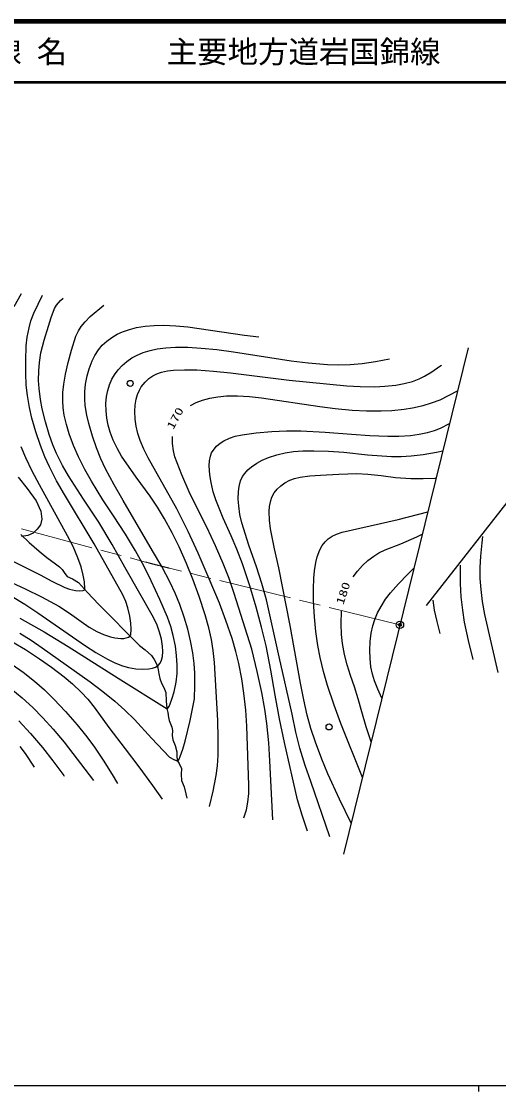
# Model space of a CAD drawing. Units: millimetres, scale not verified. Extents: x 40000 to 680000, y 20000 to 380000.
# Drawn here: x 192841 to 271282, y 204000 to 380000 of the extents above; entities that cross this region are included whole.
import ezdxf
from ezdxf.enums import TextEntityAlignment as Align

# ---------------------------------------------------------------- set-up
doc = ezdxf.new("R2010")
doc.units = ezdxf.units.MM
doc.header["$LTSCALE"] = 1000
doc.header["$PDMODE"] = 32
doc.header["$PDSIZE"] = 500
doc.linetypes.add('CHAIN', pattern=[18.5, 12, -1.5, 3.5, -1.5])
for name, color, linetype, lineweight in [('M-BGD', 7, 'Continuous', 25), ('M-BMK', 2, 'CHAIN', 13), ('M-BMK-SRVR', 3, 'Continuous', 25), ('M-TTL', 2, 'Continuous', 140), ('M-TTL-BAND', 7, 'Continuous', 25), ('M-TTL-LINE', 7, 'Continuous', 50)]:
    doc.layers.add(name, color=color, linetype=linetype, lineweight=lineweight)
doc.layers.add('M-OTRS', color=6, linetype='Continuous')
doc.layers.add('M-TTL-TXT', color=7, linetype='Continuous')
doc.styles.add('ＭＳ ゴシック', font='')
doc.styles.get('ＭＳ ゴシック').set_extended_font_data('MS Gothic')

msp = doc.modelspace()

# ---------------------------------------------------------------- linework, layer by layer
at = {"layer": 'M-BGD'}
for p, q in [((259431, 283963), (307455, 345300)), ((266267, 326330), (245784, 243024)), ((192293, 305031), (193780, 303174)), ((193780, 303174), (195261, 301147)), ((195261, 301147), (196046, 299453)), ((196046, 299453), (196197, 298122)), ((196197, 298122), (195954, 297184)), ((194774, 295854), (193896, 295431)), ((195409, 296519), (194774, 295854)), ((195954, 297184), (195409, 296519)), ((193896, 295431), (192868, 295281))]:
    msp.add_line(p, q, dxfattribs=at)
for points in [[(184653, 290738), (193464, 286680), (196160, 285359), (198968, 283854), (200745, 282693), (202682, 281300), (203998, 280401), (205256, 279670), (206343, 279177), (207478, 278784), (208215, 278609), (209208, 278508), (209685, 278538), (210448, 278742), (210625, 278842), (210819, 279141), (210879, 280053), (210836, 281036), (210666, 282211), (210357, 283568), (209986, 284621), (209486, 285705), (204775, 294063), (199906, 302189), (198630, 304442), (197442, 306741), (196685, 308405), (195962, 310257), (195205, 312526), (194575, 314754), (194168, 316500), (193819, 318460), (193639, 320172), (193547, 322160), (193540, 324251), (193648, 326662), (193802, 328054), (194091, 329618), (194402, 330764), (194867, 332037), (196287, 334999)], [(191335, 285416), (193381, 284184), (195543, 282758), (203394, 277286), (205058, 276212), (206972, 275113), (208198, 274514), (209475, 274015), (210430, 273743), (211635, 273529), (212680, 273459), (213760, 273507), (214368, 273623), (214909, 273825), (215300, 274079), (215648, 274478), (215887, 274972), (216031, 275541), (216094, 276383), (216038, 277280), (215846, 278406), (215548, 279548), (215136, 280702), (214573, 281941), (209849, 290228), (207769, 293961), (205595, 297629), (203031, 301419), (200567, 305242), (199592, 306981), (198620, 308945), (198012, 310368), (197408, 312051), (196783, 314153), (196265, 316281), (195966, 317847), (195738, 319624), (195663, 320925), (195684, 322520), (195797, 323911), (196044, 325478), (196583, 327586), (197280, 329883), (197707, 331310), (198298, 332791), (198628, 333332), (199267, 334088), (199687, 334511)], [(191665, 333089), (192874, 335245)], [(192584, 281882), (196561, 279616), (200553, 277221), (208725, 271985), (216776, 266946), (216933, 267033), (217114, 267352), (217587, 268532), (217958, 269760), (218270, 271328), (218434, 272739), (218454, 274133), (218355, 275725), (218158, 277268), (217814, 279026), (217394, 280498), (216856, 281996), (215615, 284909), (214189, 287989), (212950, 290484), (211622, 292928), (209950, 295671), (207994, 298671), (206238, 301343), (204366, 304395), (203289, 306304), (202222, 308418), (201423, 310240), (200701, 312162), (200228, 313694), (199868, 315252), (199694, 316433), (199625, 317587), (199674, 318976), (199832, 320365), (200109, 321986), (200553, 323921), (201071, 325931), (201793, 328233), (202212, 329128), (202665, 329841), (203299, 330603), (204161, 331445), (206377, 333325)], [(192587, 279391), (194440, 278235), (196242, 276990), (204146, 271370), (206215, 269821), (208216, 268192), (209856, 266738), (211423, 265206), (214201, 262120), (217178, 259010), (217906, 258600), (218533, 258361), (218769, 258675), (218965, 259130), (219399, 260329), (219764, 261644), (220576, 265053), (221272, 268577), (221357, 270767), (221333, 272831), (221239, 274396), (221015, 276173), (220647, 278131), (220172, 280068), (219588, 282035), (218865, 284104), (218117, 285948), (217293, 287715), (215898, 290354), (214411, 292945), (209572, 301205), (208074, 303788), (206670, 306423), (205903, 308056), (205158, 309898), (204506, 311781), (203897, 313883), (203586, 315242), (203336, 316816), (203255, 317935), (203275, 319128), (203395, 320320), (203653, 321699), (203972, 322865), (204452, 324153), (204893, 325047), (205491, 325973), (206141, 326733), (206875, 327416), (207679, 328016), (208570, 328543), (209479, 328962), (210612, 329358), (211780, 329651), (213169, 329878), (214642, 330003), (216247, 330034), (218233, 329954), (220205, 329766), (229507, 328411), (231863, 328147)], [(223742, 250898), (224347, 253422), (224847, 255960), (225057, 257547), (225181, 259331), (225204, 262122), (225125, 265021), (224576, 274567), (224361, 276544), (224069, 278337), (223631, 280275), (223041, 282384), (222039, 285419), (220996, 288267), (219965, 290861), (218762, 293592), (217618, 295909), (216362, 298213), (215235, 300091), (214021, 301915), (211706, 305057), (209319, 308487), (208634, 309701), (207949, 311141), (207449, 312449), (207110, 313604), (206875, 314777), (206748, 315969), (206736, 317172), (206839, 318296), (207033, 319280), (207324, 320237), (207720, 321156), (208135, 321879), (208730, 322692), (209415, 323433), (210176, 324094), (211000, 324668), (211733, 325076), (212837, 325547), (213983, 325899), (215161, 326146), (216560, 326325), (218174, 326416), (220182, 326405), (222381, 326285), (224943, 326027), (227680, 325646), (237166, 324171), (239987, 323832), (243168, 323563), (244959, 323508), (246887, 323563), (248864, 323752), (251032, 324072), (253344, 324481)], [(229413, 249007), (229815, 250344), (230086, 251623), (230220, 253006), (230245, 254405), (229902, 264075), (229708, 266729), (229401, 269505), (229066, 271873), (228593, 274414), (228113, 276390), (227493, 278488), (226452, 281501), (225380, 284299), (223712, 288349), (221873, 292538), (220233, 296097), (218391, 299850), (213692, 308202), (212982, 309633), (212367, 311104), (211988, 312239), (211702, 313421), (211540, 314600), (211486, 315879), (211541, 316886), (211703, 317878), (211926, 318647), (212244, 319381), (212553, 319903), (213182, 320696), (213774, 321247), (214430, 321708), (215128, 322060), (215877, 322323), (216853, 322538), (217857, 322657), (219635, 322719), (221656, 322674), (224419, 322482), (227213, 322183), (236842, 321024), (246354, 320053), (248537, 319934), (250929, 319916), (252564, 319993), (254369, 320186), (255755, 320438), (257106, 320801), (258221, 321215), (259120, 321647), (260311, 322362), (261625, 323275), (261900, 323473)], [(220658, 316853), (221572, 317305), (222636, 317704), (223791, 318024), (225150, 318274), (226554, 318397), (228349, 318428), (230339, 318327), (232324, 318119), (241897, 316651), (244425, 316319), (247199, 316068), (249588, 315949), (251962, 315933), (253753, 316013), (255735, 316215), (257146, 316443), (258899, 316842), (260235, 317246), (261653, 317785), (264519, 319224)], [(239883, 246854), (238969, 249488), (238206, 251986), (236082, 261394), (235274, 265290), (234571, 269192), (233861, 273310), (233067, 277284), (232319, 280379), (231423, 283643), (230372, 287187), (229194, 290782), (228271, 293200), (227314, 295425), (226014, 298323), (224782, 301334), (224376, 302644), (224012, 304190), (223809, 305450), (223703, 306896), (223748, 307709), (223905, 308486), (224114, 309034), (224513, 309676), (224913, 310124), (225537, 310647), (226128, 311025), (227039, 311457), (227986, 311768), (229156, 312024), (231414, 312319), (234019, 312547), (236393, 312663), (238754, 312677), (242768, 312453), (247126, 312106), (250103, 311885), (253100, 311765), (254891, 311788), (256823, 311917), (258216, 312096), (259587, 312376), (260730, 312716), (261727, 313117), (263202, 313866)], [(234156, 248715), (233672, 258371), (233492, 261352), (233191, 264520), (232852, 266895), (232350, 269636), (231605, 273096), (230708, 276770), (227802, 285910), (226971, 288359), (226017, 290838), (224763, 293767), (223348, 296807), (221882, 299635), (220440, 302661), (219226, 305442), (218067, 308408), (217831, 309375), (217676, 310560), (217667, 311732)], [(187294, 293277), (195906, 289003), (197826, 287961), (199979, 286918), (200769, 286630), (201737, 286395), (202328, 286349), (203005, 286413), (203183, 286490), (203281, 286698), (203207, 287811), (203015, 288946), (202650, 290293), (202119, 291798), (201327, 293633), (200443, 295422), (195803, 303774), (194582, 306055), (193544, 308210), (192776, 310046)], [(243518, 245908), (240424, 254979), (239506, 257611), (238626, 260461), (237969, 263132), (237360, 266057), (235228, 275514), (233118, 284878), (232375, 287560), (231499, 290320), (230251, 293891), (229084, 297542), (228773, 298901), (228556, 300308), (228470, 301453), (228500, 302691), (228612, 303493), (228879, 304447), (229208, 305154), (229542, 305655), (230063, 306244), (230669, 306771), (231517, 307347), (232432, 307836), (233480, 308285), (234828, 308728), (236189, 309044), (237559, 309249), (239098, 309371), (240910, 309400), (243298, 309323), (245867, 309132), (249717, 308742), (253696, 308451), (255285, 308446), (256933, 308544), (258904, 308790), (261066, 309167), (262096, 309368)], [(247045, 248153), (245134, 252092), (243228, 256255), (242227, 258650), (241175, 261448), (240431, 263719), (239814, 265927), (239240, 268447), (238723, 271185), (237021, 280662), (235172, 290125), (234440, 293271), (233779, 296576), (233619, 297988), (233577, 299407), (233634, 300220), (233827, 301201), (234023, 301760), (234387, 302446), (234879, 303077), (235470, 303635), (236135, 304111), (236971, 304549), (237722, 304824), (238689, 305059), (240277, 305256), (242014, 305360), (245024, 305560), (247972, 305642), (249784, 305536), (251960, 305296), (254343, 305006), (256872, 304809), (258862, 304809), (260850, 304908), (261002, 304918)], [(248885, 255638), (245360, 264547), (244256, 267552), (243184, 270776), (242521, 273071), (241959, 275384), (241579, 277336), (241241, 279682), (241016, 282051), (240879, 284647), (240838, 286667), (240897, 288463), (241007, 289650), (241244, 291029), (241481, 291930), (241910, 293084), (242288, 293797), (242754, 294431), (243250, 294900), (243899, 295327), (244621, 295664), (245591, 295990), (254775, 298072), (259633, 299351)], [(247388, 288637), (248111, 289599), (248927, 290507), (249808, 291329), (250756, 292059), (251597, 292587), (252621, 293101), (255227, 294100), (257843, 295221), (258735, 295699)], [(192753, 295631), (194097, 294316), (195741, 292870), (197022, 291812), (198458, 290774), (199122, 290328), (199540, 289880), (199960, 289180), (200353, 288709), (201255, 288305), (202240, 287738), (203715, 286056), (205511, 284184), (212255, 277387), (213203, 276652), (214209, 275733), (214674, 275083), (215034, 274362), (215262, 273700), (215455, 272716), (215606, 271934), (215876, 271171), (216270, 270467), (216607, 269615), (216622, 268219), (216773, 266993), (216934, 266341), (217013, 265545), (217103, 265034), (217326, 264478), (217560, 263927), (217654, 263361), (217641, 262558), (217747, 261844), (218119, 260913), (218383, 259861), (218366, 259247), (218465, 258473), (218797, 257964), (219154, 257151), (219083, 256138), (219183, 255148), (219579, 254110), (219886, 252955), (220013, 252247)], [(271222, 272915), (269039, 282448), (268651, 284609), (268399, 286595), (268277, 288390), (268257, 290188), (268350, 292071), (268572, 294255), (268698, 295271)], [(267089, 275065), (266338, 278170), (265701, 281228), (265385, 283201), (265144, 285385), (265031, 287549), (265017, 289745), (265026, 290581)], [(252101, 268718), (251411, 270157), (250864, 271528), (250533, 272673), (250303, 273846), (250151, 275241), (250111, 276610), (250172, 278016), (250348, 279406), (250601, 280575), (250930, 281630), (251397, 282734), (251958, 283792), (252714, 284967), (253522, 286028), (254838, 287521), (256347, 289072), (257352, 290074)], [(261688, 279364), (261166, 281292), (260765, 283168), (260506, 284808)], [(250330, 261516), (249506, 263969), (248775, 266480), (248222, 268600), (247606, 270546), (246917, 272414), (246376, 274160), (245962, 275903), (245647, 277674), (245472, 279165), (245381, 280954), (245458, 283034)], [(161116, 278607), (162469, 278956), (163840, 279205), (165127, 279332), (166719, 279372), (168515, 279299), (170467, 279112), (172443, 278829), (174594, 278413), (176526, 277937), (178572, 277315), (180443, 276628), (182457, 275770), (184110, 274957), (185850, 273984), (187706, 272819), (189503, 271565), (191127, 270318), (192955, 268777), (194710, 267153), (196389, 265453), (198084, 263584), (199874, 261451), (204701, 255140)], [(191254, 277995), (193487, 276687), (195834, 275182), (197794, 273807), (199843, 272233), (201214, 271070), (202659, 269700), (203741, 268535), (204801, 267230), (207225, 263877), (209876, 260392), (212160, 257416), (214381, 254356), (215989, 252076)], [(191327, 274238), (193111, 272970), (194989, 271500), (196619, 270058), (198189, 268532), (200107, 266506), (202016, 264338), (203402, 262642), (204762, 260815), (206306, 258498), (207767, 256122), (208626, 254683)], [(192394, 264972), (194346, 262871), (196296, 260611), (198033, 258390), (199788, 255974), (199862, 255872)], [(192560, 260733), (193444, 259587), (194926, 257355)]]:
    msp.add_lwpolyline(points, dxfattribs=at)
for centre in [(210721, 320459), (243416, 263966)]:
    msp.add_circle(centre, 498, dxfattribs=at)
at = {"layer": 'M-BMK'}
for p, q in [((192841, 296547), (213222, 291091)), ((255062, 280760), (217183, 290074))]:
    msp.add_line(p, q, dxfattribs=at)
msp.add_arc((264905, 484161), 199868, 255.01392, 256.18618, dxfattribs=at)
at = {"layer": 'M-BMK-SRVR'}
msp.add_circle((255062, 280760), 611, dxfattribs=at)
at = {"layer": 'M-OTRS'}
msp.add_point((255062, 280760), dxfattribs=at)
at = {"layer": 'M-TTL'}
msp.add_line((680000, 380000), (40000, 380000), dxfattribs=at)
at = {"layer": 'M-TTL-BAND'}
for p, q in [((40000, 205000), (579000, 205000)), ((268000, 205000), (268000, 204000))]:
    msp.add_line(p, q, dxfattribs=at)
at = {"layer": 'M-TTL-LINE'}
msp.add_line((40000, 370000), (680000, 370000), dxfattribs=at)

# ---------------------------------------------------------------- texts
at = {"layer": 'M-BGD', "style": 'ＭＳ ゴシック', "width": 1.4}
for s, rotation, p in [('170', 61.966, (218153, 312580)), ('180', 71.766, (246131, 283841))]:
    msp.add_text(s, height=1320, rotation=rotation, dxfattribs=at).set_placement(p, align=Align.BOTTOM_LEFT)
at = {"layer": 'M-TTL-TXT', "style": 'ＭＳ ゴシック'}
for s, p in [('路 線 名', (180380, 375000)), ('主要地方道岩国錦線', (216734, 375000))]:
    msp.add_text(s, height=3666, dxfattribs=at).set_placement(p, align=Align.MIDDLE_LEFT)

doc.saveas('drawing.dxf')
